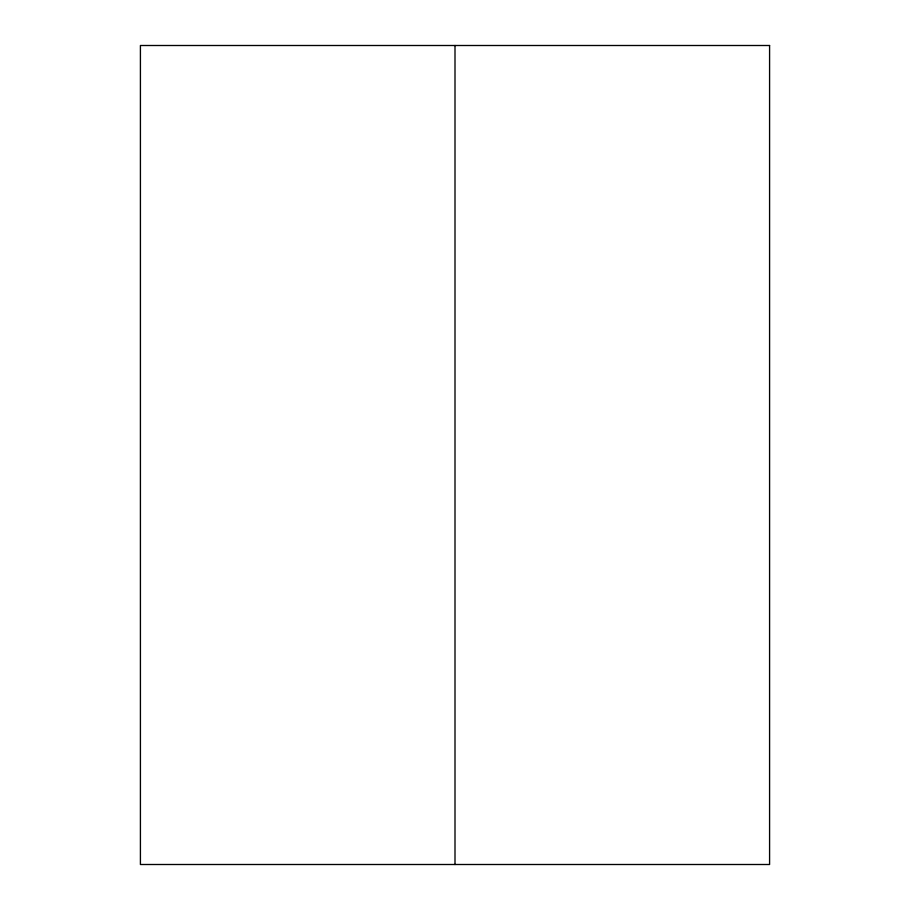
<?xml version="1.0" encoding="UTF-8"?>
<svg xmlns="http://www.w3.org/2000/svg" width="910" height="910" viewBox="0 0 910 910"><rect width="100%" height="100%" fill="white"/><g stroke="black" fill="none" stroke-linecap="round" stroke-linejoin="round"><path stroke-width="1.36" d="M455 45.5L455 864.5M769.587 45.5L140.413 45.5L140.413 864.5L769.587 864.5L769.587 45.5"/></g></svg>
